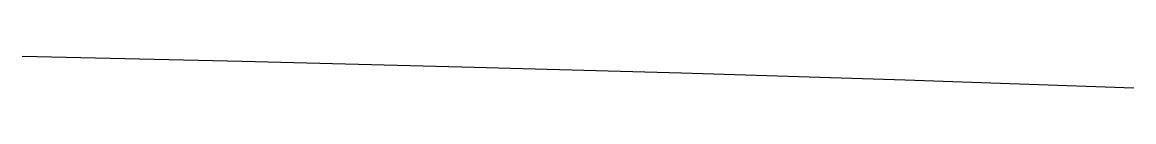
# Model space of a CAD drawing. Extents: x 0 to 23, y 1.2 to 1.9.
import ezdxf

# ---------------------------------------------------------------- set-up
doc = ezdxf.new("R2010")
doc.units = 0

msp = doc.modelspace()

# ---------------------------------------------------------------- linework, layer by layer
for p, q in [((0, 1.888), (4.543, 1.786)), ((4.543, 1.786), (9.086, 1.672)), ((9.086, 1.672), (13.629, 1.546)), ((13.629, 1.546), (18.253, 1.399)), ((18.253, 1.399), (22.976, 1.236))]:
    msp.add_line(p, q)

doc.saveas('drawing.dxf')
